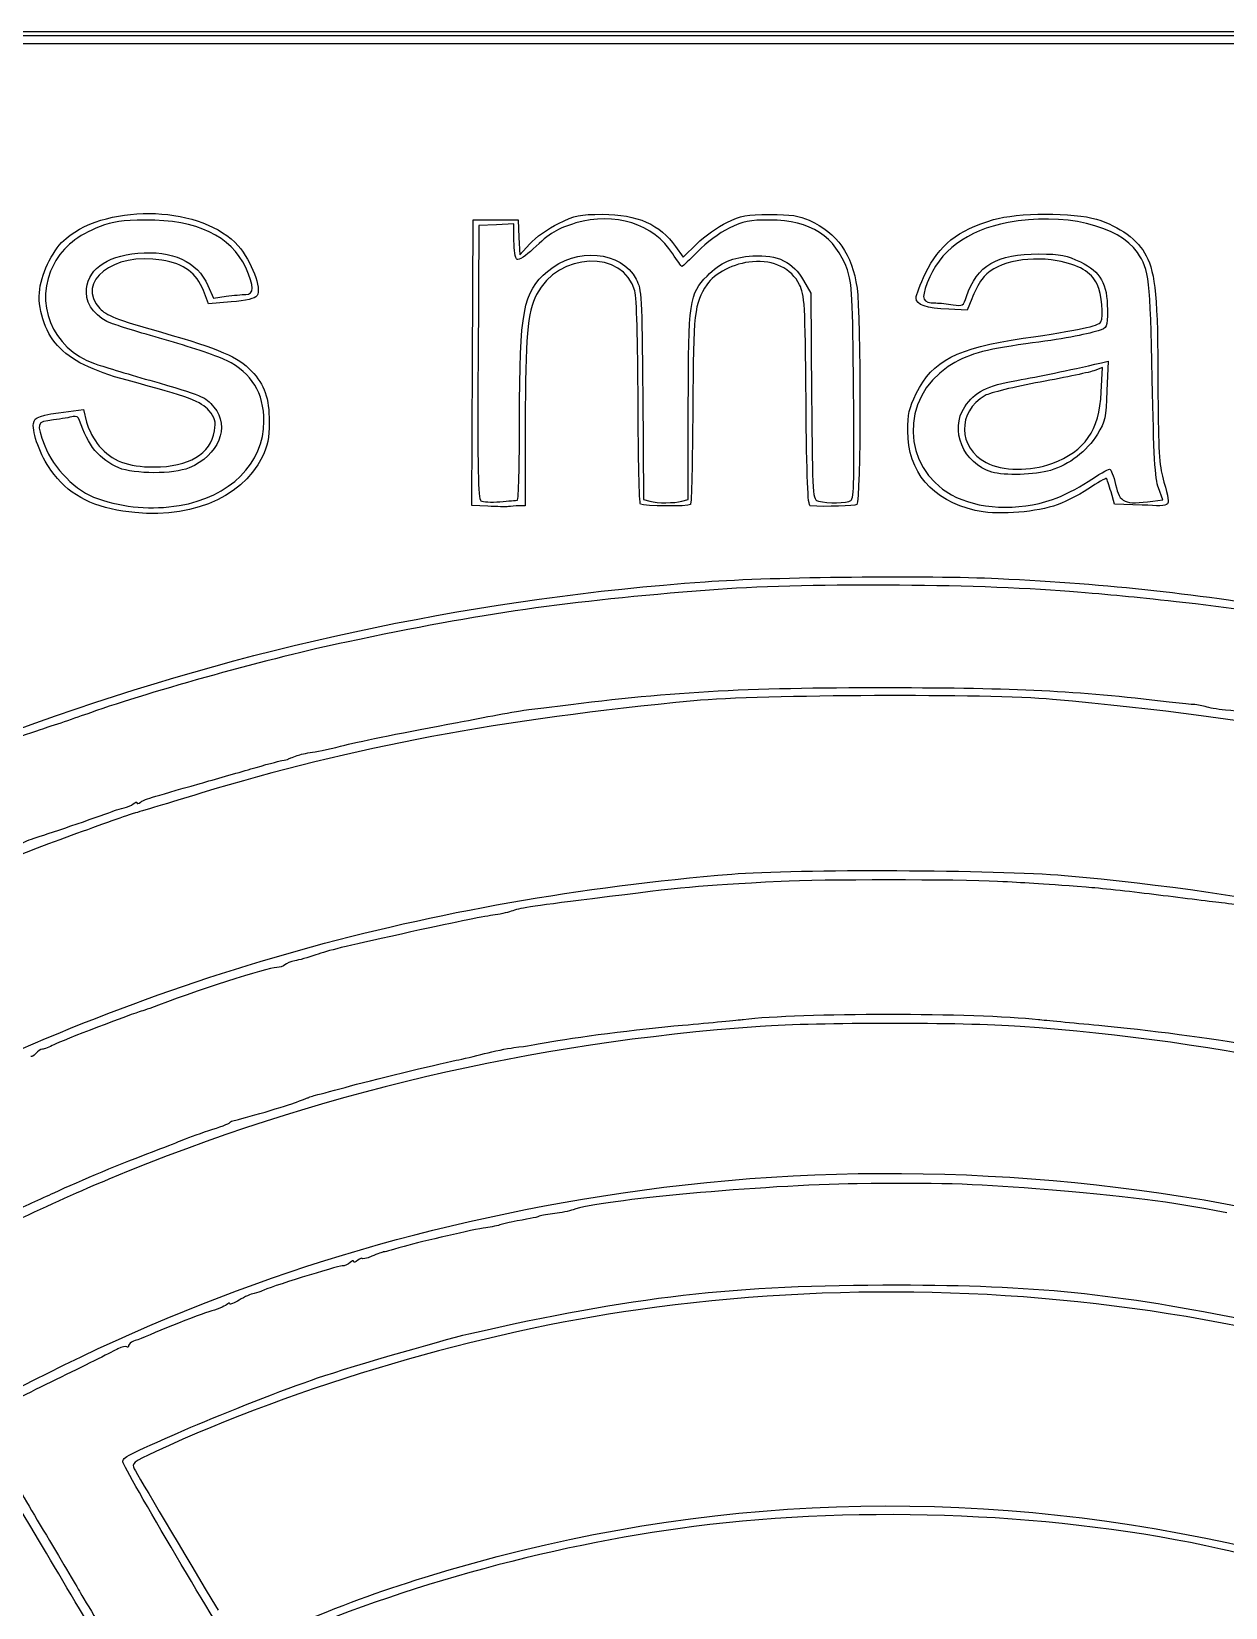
# Model space of a CAD drawing. Extents: x 30.9 to 96.9, y 156.2 to 225.1.
# Drawn here: x 54.7 to 67.55, y 208.09 to 225.06 of the extents above; entities that cross this region are included whole.
import ezdxf

# ---------------------------------------------------------------- set-up
doc = ezdxf.new("R2010")
doc.units = 0
doc.layers.add('Layer_1', color=7, linetype='CONTINUOUS')

msp = doc.modelspace()

# ---------------------------------------------------------------- linework, layer by layer
at = {"layer": 'Layer_1', "color": 3}
for p, q in [((32.344721, 225.064453), (95.400976, 225.064453)), ((63.88461, 225.022209), (96.40918, 225.022209)), ((59.44564, 221.497487), (59.45364, 223.035127)), ((59.45364, 223.035127), (59.69593, 223.035127)), ((59.51416, 222.974607), (59.50616, 221.505647)), ((59.70346, 222.983607), (59.51416, 222.974607)), ((59.69593, 223.035127), (59.93823, 223.035127)), ((59.89275, 222.992607), (59.70346, 222.983607)), ((59.89275, 222.810977), (59.89275, 222.992607)), ((59.93823, 223.035127), (59.94723, 222.847047)), ((59.94723, 222.847047), (59.95623, 222.658967)), ((59.95623, 222.658967), (60.06408, 222.778517)), ((61.63354, 222.748217), (61.71334, 222.632887)), ((61.71334, 222.632887), (61.86267, 222.778527)), ((63.01233, 222.383147), (63.08803, 222.246667)), ((56.60244, 222.132887), (56.54874, 222.273777)), ((56.59787, 222.329737), (56.65787, 222.193847)), ((56.65787, 222.193847), (56.79534, 222.212747)), ((63.08803, 222.246667), (63.09813, 221.134977)), ((56.84671, 222.152787), (56.60244, 222.132887)), ((64.77412, 222.064777), (64.57485, 222.072777)), ((64.82182, 222.186087), (64.77412, 222.064777)), ((59.43764, 219.959847), (59.44564, 221.497487)), ((66.23003, 221.444377), (66.14733, 221.412877)), ((66.21653, 221.178337), (66.23003, 221.444377)), ((66.21854, 221.495757), (66.29024, 221.512157)), ((66.29024, 221.512157), (66.27844, 221.193707)), ((61.27911, 221.150497), (61.28811, 220.024027)), ((61.77056, 220.024607), (61.77056, 221.031667)), ((55.09526, 220.972027), (55.25667, 220.992227)), ((55.25667, 220.992227), (55.29107, 220.855457)), ((60.01494, 220.844287), (60.01475, 219.957187)), ((65.68382, 220.411107), (65.68378, 220.411257)), ((65.03864, 220.319547), (65.0387, 220.319557)), ((59.93048, 220.016497), (59.93036, 220.016447)), ((61.28811, 220.024027), (61.35521, 220.006027)), ((61.70246, 220.006307), (61.77056, 220.024607)), ((65.69254, 220.022787), (65.69249, 220.022837)), ((66.36135, 219.972197), (66.32285, 220.105497)), ((66.77101, 220.006277), (66.88037, 220.021477)), ((66.88037, 220.021477), (66.83337, 220.148417)), ((55.68264, 219.898367), (55.68259, 219.898277)), ((56.28778, 219.959077), (56.28775, 219.958977)), ((59.61207, 219.950847), (59.43764, 219.959847)), ((59.6132, 219.951187), (59.61207, 219.950847)), ((60.01475, 219.957187), (59.94665, 219.955187)), ((64.85964, 219.906227), (64.85959, 219.906177)), ((66.65914, 219.963197), (66.36135, 219.972197))]:
    msp.add_line(p, q, dxfattribs=at)
for points in [[(31.26257, 224.978409), (31.34737, 225.016609), (35.58184, 225.022209), (63.88461, 225.022209)], [(63.87653, 224.932289), (32.99737, 224.932289), (31.37321, 224.929289), (31.27305, 224.879289)], [(96.47845, 224.879289), (96.37985, 224.929689), (94.75629, 224.932289), (63.87653, 224.932289)], [(55.06948, 222.836617), (55.54231, 223.226887), (56.54832, 223.182927), (56.92399, 222.755617)], [(60.37247, 222.996927), (60.55392, 223.086327), (60.59901, 223.095827), (60.84623, 223.095827)], [(61.60226, 222.671387), (61.40155, 222.989367), (60.9732, 223.125217), (60.55935, 223.002147)], [(60.84623, 223.095827), (61.21935, 223.095827), (61.46937, 222.985437), (61.63354, 222.748217)], [(62.18661, 223.009147), (62.34033, 223.083947), (62.39565, 223.094147), (62.64895, 223.094247)], [(62.64895, 223.094247), (62.87583, 223.094337), (62.9655, 223.081047), (63.07297, 223.031647)], [(65.05741, 223.038797), (65.30759, 223.114597), (65.92623, 223.116797), (66.16572, 223.042797)], [(66.60612, 222.684397), (66.41337, 222.976047), (65.79737, 223.118787), (65.21387, 223.006997)], [(55.43593, 222.963717), (55.18861, 222.867117), (55.04382, 222.749887), (54.94087, 222.562947)], [(55.92492, 223.032917), (55.67323, 223.030917), (55.57124, 223.016517), (55.43593, 222.963717)], [(57.00393, 222.521457), (56.84509, 222.863057), (56.4778, 223.037147), (55.92492, 223.032917)], [(60.06408, 222.778517), (60.12338, 222.844217), (60.26218, 222.942547), (60.37247, 222.996927)], [(60.55935, 223.002147), (60.35858, 222.942447), (60.27925, 222.894227), (60.1001, 222.723007)], [(61.86267, 222.778527), (61.94477, 222.858627), (62.09057, 222.962407), (62.18661, 223.009147)], [(62.20973, 222.946147), (62.10674, 222.895647), (61.9608, 222.787267), (61.87291, 222.695947)], [(62.64889, 223.033847), (62.42391, 223.034847), (62.36854, 223.023847), (62.20973, 222.946147)], [(63.48326, 222.496797), (63.35623, 222.857537), (63.08599, 223.031477), (62.64889, 223.033847)], [(63.07297, 223.031647), (63.37492, 222.892727), (63.53449, 222.665937), (63.58722, 222.300767)], [(64.32496, 222.460037), (64.47239, 222.768097), (64.66413, 222.919607), (65.05741, 223.038797)], [(65.21387, 223.006997), (64.76716, 222.921397), (64.47183, 222.701147), (64.3436, 222.357917)], [(66.16572, 223.042797), (66.4156, 222.965497), (66.61529, 222.819097), (66.70164, 222.649847)], [(54.78599, 222.289237), (54.81249, 222.484147), (54.93942, 222.729257), (55.06948, 222.836617)], [(55.8429, 222.676277), (56.21385, 222.710977), (56.4843, 222.586877), (56.59787, 222.329737)], [(56.92399, 222.755617), (57.06567, 222.594437), (57.18004, 222.291047), (57.12614, 222.219387)], [(59.92595, 222.608817), (59.90775, 222.620117), (59.89275, 222.711087), (59.89275, 222.810977)], [(60.1001, 222.723007), (60.0226, 222.648907), (59.9442, 222.597517), (59.92595, 222.608817)], [(61.19387, 222.269657), (61.07369, 222.716577), (60.36966, 222.690677), (60.13532, 222.230757)], [(60.25466, 222.481177), (60.56276, 222.745257), (61.0518, 222.702767), (61.20821, 222.398277)], [(54.94087, 222.562947), (54.71446, 222.151847), (54.91797, 221.648787), (55.37571, 221.488177)], [(56.1006, 222.602357), (55.57902, 222.690257), (55.16686, 222.369147), (55.43279, 222.082037)], [(55.28887, 222.251977), (55.28887, 222.491527), (55.4866, 222.642957), (55.8429, 222.676277)], [(56.54874, 222.273777), (56.47674, 222.462577), (56.34146, 222.561757), (56.1006, 222.602357)], [(61.70315, 222.534787), (61.69515, 222.534787), (61.64975, 222.596287), (61.60226, 222.671387)], [(61.87291, 222.695947), (61.78761, 222.607347), (61.71121, 222.534787), (61.70315, 222.534787)], [(62.4603, 222.585317), (62.2631, 222.568917), (62.05229, 222.461947), (61.97034, 222.336717)], [(61.9717, 222.430897), (62.11967, 222.579057), (62.24332, 222.633197), (62.46692, 222.647717)], [(62.96763, 222.337617), (62.88013, 222.513007), (62.69241, 222.604627), (62.4603, 222.585317)], [(62.46692, 222.647717), (62.72876, 222.664717), (62.90301, 222.580217), (63.01233, 222.383147)], [(64.76685, 222.210577), (64.87691, 222.544517), (65.09509, 222.672887), (65.54561, 222.668767)], [(65.74074, 222.595217), (65.40461, 222.655917), (65.05003, 222.568217), (64.92992, 222.394627)], [(65.54561, 222.668767), (65.78342, 222.666767), (65.84688, 222.654367), (65.99305, 222.582767)], [(66.17211, 222.343917), (66.10991, 222.475127), (65.97697, 222.552577), (65.74074, 222.595217)], [(65.99305, 222.582767), (66.21138, 222.475797), (66.28312, 222.348557), (66.28312, 222.068257)], [(66.76587, 221.321687), (66.74467, 222.403697), (66.73467, 222.489987), (66.60612, 222.684397)], [(66.70164, 222.649847), (66.80228, 222.452597), (66.82533, 222.198147), (66.82743, 221.260877)], [(57.00429, 222.231647), (57.09829, 222.231647), (57.09819, 222.318547), (57.00393, 222.521457)], [(59.95366, 220.874317), (59.95437, 222.064967), (59.98996, 222.254297), (60.25466, 222.481177)], [(61.20821, 222.398277), (61.26731, 222.283227), (61.27101, 222.218767), (61.27911, 221.150497)], [(61.77056, 221.031667), (61.77056, 222.158187), (61.78256, 222.241467), (61.9717, 222.430897)], [(63.55066, 221.188417), (63.54056, 222.210577), (63.53316, 222.355287), (63.48326, 222.496797)], [(64.22359, 222.193557), (64.22359, 222.223657), (64.26919, 222.343547), (64.32496, 222.460037)], [(64.92992, 222.394627), (64.89672, 222.346627), (64.84812, 222.252807), (64.82182, 222.186087)], [(54.97784, 221.681917), (54.83992, 221.834797), (54.75903, 222.090847), (54.78599, 222.289237)], [(55.56988, 221.916457), (55.40245, 221.977357), (55.28887, 222.112997), (55.28887, 222.251977)], [(56.79534, 222.212747), (56.87094, 222.223147), (56.96497, 222.231647), (57.00429, 222.231647)], [(57.12614, 222.219387), (57.10224, 222.187587), (57.01298, 222.166287), (56.84671, 222.152787)], [(60.13532, 222.230757), (60.03882, 222.041347), (60.01518, 221.768957), (60.01494, 220.844287)], [(61.22987, 221.066087), (61.22787, 221.751477), (61.21517, 222.190457), (61.19387, 222.269657)], [(61.97034, 222.336717), (61.83328, 222.127247), (61.8248, 222.052167), (61.81877, 220.996257)], [(63.03803, 221.086567), (63.02903, 222.144527), (63.02433, 222.224007), (62.96763, 222.337617)], [(63.58722, 222.300767), (63.62992, 222.005227), (63.62762, 219.996637), (63.58522, 219.970007)], [(64.3436, 222.357917), (64.2755, 222.175617), (64.2896, 222.142217), (64.4356, 222.140677)], [(64.62143, 222.121677), (64.72634, 222.104277), (64.7332, 222.108477), (64.76685, 222.210577)], [(66.21241, 221.936537), (66.24661, 221.992037), (66.22241, 222.237927), (66.17211, 222.343917)], [(55.43279, 222.082037), (55.50339, 222.005837), (55.6049, 221.966557), (56.09882, 221.824427)], [(64.57485, 222.072777), (64.33328, 222.082777), (64.22359, 222.120477), (64.22359, 222.193557)], [(64.4356, 222.140677), (64.4772, 222.140317), (64.56087, 222.131677), (64.62143, 222.121677)], [(66.28312, 222.068257), (66.28312, 221.873657), (66.2824, 221.872057), (66.18472, 221.841587)], [(56.17593, 221.732227), (55.91293, 221.807927), (55.64021, 221.890867), (55.56988, 221.916457)], [(65.37695, 221.760377), (65.9858, 221.850677), (66.18536, 221.892717), (66.21241, 221.936537)], [(56.09882, 221.824427), (56.73479, 221.641417), (56.91933, 221.562007), (57.06677, 221.407917)], [(56.79682, 221.521607), (56.71832, 221.561707), (56.43894, 221.656487), (56.17593, 221.732227)], [(64.22527, 221.164027), (64.40466, 221.523487), (64.6556, 221.653427), (65.37695, 221.760377)], [(65.40482, 221.699757), (64.95413, 221.639157), (64.76119, 221.582607), (64.56902, 221.454877)], [(66.18472, 221.841587), (66.04103, 221.796787), (65.79908, 221.752787), (65.40482, 221.699757)], [(55.72805, 221.307957), (55.34932, 221.410007), (55.12005, 221.524297), (54.97784, 221.681917)], [(57.20099, 220.866267), (57.19999, 221.172857), (57.07076, 221.381637), (56.79682, 221.521607)], [(55.37571, 221.488177), (55.45291, 221.461077), (55.72048, 221.380057), (55.97035, 221.308087)], [(57.06677, 221.407917), (57.20694, 221.261417), (57.2576, 221.115607), (57.2576, 220.858647)], [(59.50616, 221.505647), (59.50016, 220.351277), (59.50644, 220.031157), (59.53646, 220.010797)], [(64.56902, 221.454877), (64.04975, 221.109737), (64.06805, 220.375427), (64.60342, 220.074387)], [(65.30677, 221.307027), (65.55463, 221.350227), (65.84154, 221.409617), (66.21854, 221.495757)], [(66.14733, 221.412877), (66.10183, 221.395577), (65.83779, 221.339777), (65.56057, 221.288827)], [(56.60777, 220.980907), (56.52377, 221.080927), (56.40019, 221.126857), (55.72805, 221.307957)], [(55.97035, 221.308087), (56.54575, 221.142357), (56.56504, 221.134297), (56.66206, 221.018827)], [(63.52186, 220.013657), (63.55436, 220.034257), (63.55986, 220.257757), (63.55066, 221.188417)], [(64.74673, 221.020817), (64.85811, 221.186317), (64.98432, 221.250817), (65.30677, 221.307027)], [(65.56057, 221.288827), (65.28336, 221.237927), (65.0157, 221.172577), (64.96578, 221.143627)], [(65.68378, 220.411257), (66.04521, 220.546757), (66.19554, 220.763207), (66.21653, 221.178337)], [(66.27844, 221.193707), (66.26774, 220.903417), (66.25864, 220.862227), (66.17576, 220.728027)], [(66.83337, 220.148417), (66.79587, 220.249477), (66.78217, 220.488647), (66.76587, 221.321687)], [(66.82743, 221.260877), (66.82843, 220.640327), (66.83983, 220.415707), (66.87593, 220.275207)], [(56.66206, 221.018827), (56.83988, 220.807217), (56.71316, 220.497957), (56.39395, 220.364337)], [(61.25537, 219.972987), (61.24277, 219.980987), (61.23127, 220.472697), (61.22987, 221.066087)], [(63.08343, 219.954607), (63.05703, 219.956607), (63.04533, 220.248687), (63.03803, 221.086567)], [(63.09813, 221.134977), (63.10823, 220.024557), (63.10833, 220.023257), (63.17383, 220.005657)], [(64.13337, 220.763397), (64.13266, 220.943357), (64.14777, 221.008707), (64.22527, 221.164027)], [(65.0387, 220.319557), (64.731, 220.412957), (64.58066, 220.774037), (64.74673, 221.020817)], [(64.96578, 221.143627), (64.66483, 220.969047), (64.6714, 220.581657), (64.97798, 220.421107)], [(54.90692, 220.338617), (54.7947, 220.496677), (54.70399, 220.739487), (54.71878, 220.842207)], [(54.71878, 220.842207), (54.72918, 220.914607), (54.78218, 220.932907), (55.09526, 220.972027)], [(54.93302, 220.881377), (54.74963, 220.858077), (54.74703, 220.850377), (54.83952, 220.602857)], [(55.14518, 220.916677), (55.11598, 220.908677), (55.02047, 220.892477), (54.93302, 220.881377)], [(55.21588, 220.876577), (55.20478, 220.911477), (55.17878, 220.926177), (55.14518, 220.916677)], [(55.63719, 220.364427), (55.43147, 220.450427), (55.30111, 220.608857), (55.21588, 220.876577)], [(55.29107, 220.855457), (55.30997, 220.780257), (55.37137, 220.664907), (55.42763, 220.599167)], [(56.28775, 219.958977), (56.83204, 220.047377), (57.20314, 220.416087), (57.20099, 220.866267)], [(56.66837, 220.762727), (56.68507, 220.867377), (56.67637, 220.899517), (56.60777, 220.980907)], [(57.2576, 220.858647), (57.2576, 220.681007), (57.242, 220.604907), (57.1804, 220.481087)], [(59.93036, 220.016447), (59.94286, 220.017167), (59.95336, 220.403097), (59.95366, 220.874317)], [(61.81877, 220.996257), (61.81577, 220.441997), (61.80427, 219.979727), (61.79357, 219.968987)], [(56.01754, 220.374107), (56.39062, 220.373387), (56.62889, 220.515467), (56.66837, 220.762727)], [(64.85959, 219.906177), (64.39282, 220.015617), (64.13474, 220.320257), (64.13337, 220.763397)], [(66.17576, 220.728027), (66.06195, 220.543697), (65.8723, 220.396877), (65.67045, 220.336847)], [(54.83952, 220.602857), (54.92922, 220.362597), (55.18275, 220.108437), (55.40693, 220.033877)], [(55.42763, 220.599167), (55.56463, 220.438907), (55.73265, 220.374797), (56.01754, 220.374107)], [(55.68259, 219.898277), (55.32643, 219.951577), (55.08402, 220.089197), (54.90692, 220.338617)], [(56.39395, 220.364337), (56.22974, 220.295637), (55.80177, 220.295637), (55.63719, 220.364427)], [(57.1804, 220.481087), (56.95045, 220.019017), (56.37432, 219.794867), (55.68264, 219.898367)], [(64.97798, 220.421107), (65.15247, 220.329707), (65.45514, 220.325507), (65.68382, 220.411107)], [(65.67045, 220.336847), (65.50716, 220.288247), (65.17192, 220.279147), (65.03864, 220.319547)], [(66.07516, 220.217547), (66.18567, 220.291047), (66.28912, 220.351217), (66.30506, 220.351217)], [(66.30506, 220.351217), (66.32096, 220.351217), (66.35076, 220.276217), (66.37126, 220.184447)], [(65.69249, 220.022837), (65.79239, 220.056437), (65.96464, 220.144027), (66.07516, 220.217547)], [(66.27305, 220.250197), (66.26705, 220.256197), (66.17705, 220.204997), (66.07366, 220.135877)], [(66.32285, 220.105497), (66.30165, 220.178797), (66.27925, 220.243927), (66.27305, 220.250197)], [(66.37126, 220.184447), (66.41536, 219.986977), (66.46706, 219.963937), (66.77101, 220.006277)], [(66.87593, 220.275207), (66.96933, 219.911097), (66.99867, 219.953247), (66.65914, 219.963197)], [(55.40693, 220.033877), (55.70801, 219.933737), (55.98644, 219.910077), (56.28778, 219.959077)], [(59.53646, 220.010797), (59.55746, 219.996497), (59.64957, 219.991797), (59.74118, 220.000197)], [(59.74118, 220.000197), (59.83278, 220.008197), (59.91799, 220.015997), (59.93048, 220.016497)], [(61.35521, 220.006027), (61.44171, 219.982827), (61.61541, 219.982927), (61.70246, 220.006307)], [(63.17383, 220.005657), (63.27063, 219.979657), (63.47575, 219.984357), (63.52186, 220.013657)], [(64.60342, 220.074387), (64.88157, 219.917977), (65.31891, 219.897247), (65.69254, 220.022787)], [(66.07366, 220.135877), (65.97025, 220.066777), (65.80345, 219.984547), (65.70297, 219.953227)], [(59.83306, 219.947187), (59.80806, 219.944187), (59.70914, 219.946187), (59.6132, 219.951187)], [(59.94665, 219.955187), (59.90915, 219.954187), (59.85805, 219.950187), (59.83306, 219.947187)], [(61.79357, 219.968987), (61.77177, 219.947087), (61.29132, 219.950387), (61.25537, 219.972987)], [(63.58522, 219.970007), (63.55832, 219.953307), (63.25333, 219.944007), (63.08343, 219.954607)], [(65.70297, 219.953227), (65.46226, 219.878227), (65.07196, 219.856427), (64.85964, 219.906227)], [(61.95206, 219.138489), (62.6896, 219.191289), (64.36467, 219.209289), (65.10803, 219.172489)], [(65.10803, 219.172489), (66.35066, 219.110889), (67.21891, 219.015299), (68.46379, 218.802949)], [(48.5803, 214.473179), (52.54203, 217.183309), (57.16343, 218.795679), (61.95206, 219.138489)], [(61.99792, 219.048759), (60.4349, 218.924329), (59.58291, 218.802179), (58.09089, 218.488589)], [(65.87467, 219.032659), (64.83814, 219.117459), (62.95912, 219.125359), (61.99792, 219.048759)], [(67.02558, 218.922809), (66.53213, 218.976509), (66.35887, 218.993009), (65.87467, 219.032659)], [(68.41248, 218.725619), (68.30445, 218.758819), (67.55869, 218.864819), (67.02558, 218.922809)], [(58.09089, 218.488589), (57.29213, 218.320709), (55.99221, 217.961779), (55.33476, 217.727589)], [(60.27035, 217.787529), (61.54768, 217.953879), (62.35541, 218.000559), (63.91995, 217.998429)], [(63.91995, 217.998429), (65.32031, 217.996429), (65.92915, 217.965729), (66.94866, 217.845109)], [(61.83091, 217.855149), (59.7536, 217.657589), (58.15607, 217.358289), (56.51959, 216.860049)], [(60.02806, 217.757229), (60.09466, 217.765229), (60.20373, 217.778929), (60.27035, 217.787529)], [(65.69252, 217.871049), (65.02106, 217.932649), (62.53839, 217.922449), (61.83091, 217.855149)], [(71.43691, 216.788979), (69.5152, 217.373459), (67.99572, 217.659689), (65.69252, 217.871049)], [(66.94866, 217.845109), (67.04026, 217.834309), (67.15613, 217.822609), (67.20611, 217.819209)], [(67.20611, 217.819209), (67.25601, 217.816209), (67.31741, 217.804509), (67.3424, 217.794109)], [(67.3424, 217.794109), (67.3674, 217.783709), (67.46279, 217.768309), (67.55441, 217.759809)], [(55.33476, 217.727589), (55.16818, 217.668289), (54.92286, 217.584749), (54.78959, 217.542029)], [(58.07194, 217.377449), (58.26696, 217.426949), (58.71713, 217.517969), (59.28603, 217.622929)], [(59.28603, 217.622929), (59.36093, 217.636729), (59.53135, 217.669329), (59.66461, 217.695329)], [(59.66461, 217.695329), (59.79787, 217.721329), (59.96143, 217.749129), (60.02806, 217.757229)], [(67.55441, 217.759809), (67.87721, 217.730009), (68.02555, 217.708509), (68.1911, 217.667409)], [(54.78959, 217.542029), (54.65633, 217.499329), (54.50641, 217.446729), (54.45643, 217.425129)], [(57.55966, 217.265949), (57.58466, 217.276149), (57.65836, 217.292349), (57.72365, 217.301849)], [(57.72365, 217.301849), (57.78885, 217.310849), (57.94559, 217.345349), (58.07194, 217.377449)], [(56.51483, 216.965619), (56.66475, 217.008119), (56.91008, 217.078509), (57.06, 217.121949)], [(57.06, 217.121949), (57.20992, 217.165349), (57.35984, 217.205649), (57.39316, 217.211349)], [(57.39316, 217.211349), (57.42646, 217.217349), (57.45716, 217.224649), (57.46126, 217.228149)], [(57.46126, 217.228149), (57.46526, 217.232149), (57.47906, 217.237149), (57.49156, 217.240849)], [(57.49156, 217.240849), (57.50406, 217.244849), (57.53466, 217.255649), (57.55966, 217.265949)], [(55.87123, 216.763299), (55.90833, 216.791799), (55.96463, 216.809499), (56.51483, 216.965619)], [(55.79313, 216.746399), (55.81523, 216.764799), (55.83333, 216.769699), (55.83333, 216.757299)], [(56.51959, 216.860049), (56.1842, 216.757939), (55.86279, 216.660979), (55.80536, 216.644599)], [(54.75821, 216.386039), (54.89962, 216.429439), (55.48983, 216.632459), (55.5911, 216.672599)], [(55.80536, 216.644599), (55.74796, 216.628199), (55.44127, 216.519759), (55.1239, 216.403599)], [(55.5911, 216.672599), (55.6161, 216.682599), (55.6627, 216.695699), (55.69473, 216.701799)], [(55.69473, 216.701799), (55.72673, 216.707799), (55.77103, 216.728099), (55.79313, 216.746399)], [(55.83333, 216.757299), (55.83333, 216.744899), (55.85033, 216.747299), (55.87123, 216.763299)], [(55.1239, 216.403599), (52.53052, 215.454379), (50.11332, 214.120269), (47.98596, 212.464019)], [(54.59163, 216.318339), (54.59963, 216.330039), (54.67493, 216.360539), (54.75821, 216.386039)], [(53.25963, 213.479377), (56.06651, 214.906587), (58.96571, 215.716887), (62.23976, 215.989237)], [(62.23976, 215.989237), (62.92863, 216.046537), (65.09457, 216.037237), (65.82144, 215.973837)], [(65.10168, 215.909897), (64.68362, 215.931697), (63.17364, 215.931597), (62.76957, 215.909767)], [(65.82144, 215.973837), (67.93757, 215.789257), (69.804, 215.395067), (71.74991, 214.721757)], [(62.76957, 215.909767), (61.81006, 215.857967), (61.77686, 215.854867), (60.74033, 215.724127)], [(66.05572, 215.847697), (65.51475, 215.886997), (65.40658, 215.893997), (65.10168, 215.909897)], [(66.78261, 215.769097), (66.51609, 215.802597), (66.18899, 215.837997), (66.05572, 215.847697)], [(67.51105, 215.679697), (67.37694, 215.695297), (67.04914, 215.735597), (66.78261, 215.769097)], [(59.862, 215.588597), (59.8204, 215.573697), (59.73178, 215.554297), (59.66514, 215.545397)], [(60.74033, 215.724127), (60.03289, 215.634827), (59.95988, 215.623597), (59.862, 215.588597)], [(68.15619, 215.571577), (67.8269, 215.637677), (67.72454, 215.654877), (67.51105, 215.679697)], [(59.66514, 215.545397), (59.54569, 215.529497), (59.24436, 215.467697), (58.68081, 215.343287)], [(58.68081, 215.343287), (58.04087, 215.202047), (57.90216, 215.168357), (57.75954, 215.119487)], [(57.75954, 215.119487), (57.67764, 215.091387), (57.57539, 215.062187), (57.53239, 215.054387)], [(57.33811, 214.983287), (57.24381, 214.983287), (56.45042, 214.727677), (55.97017, 214.542557)], [(57.42541, 215.011787), (57.40961, 214.996087), (57.37031, 214.983287), (57.33811, 214.983287)], [(57.53239, 215.054387), (57.48939, 215.046387), (57.44129, 215.027487), (57.42541, 215.011787)], [(55.87937, 214.511857), (55.80297, 214.493457), (55.0176, 214.191817), (54.93848, 214.150507)], [(55.97017, 214.542557), (55.93687, 214.529657), (55.89597, 214.515857), (55.87937, 214.511857)], [(61.70964, 214.362157), (62.01781, 214.389757), (62.31084, 214.417457), (62.36081, 214.423757)], [(62.36081, 214.423757), (62.95992, 214.498957), (64.86769, 214.498857), (65.54095, 214.423567)], [(65.34419, 214.348287), (64.72692, 214.391787), (63.15365, 214.391587), (62.54263, 214.347887)], [(65.54095, 214.423567), (65.60755, 214.416567), (65.90061, 214.388067), (66.19213, 214.361367)], [(62.54263, 214.347887), (60.07006, 214.170827), (57.74949, 213.626487), (55.53116, 212.703187)], [(60.24071, 214.175127), (60.52968, 214.230327), (61.22318, 214.318627), (61.70964, 214.362157)], [(77.17131, 209.979107), (73.7699, 212.537197), (69.69884, 214.041127), (65.34419, 214.348287)], [(66.19213, 214.361367), (66.6924, 214.315467), (67.45361, 214.215987), (67.81249, 214.149687)], [(54.74306, 214.057507), (54.72196, 214.032107), (54.69906, 214.017007), (54.69196, 214.024107)], [(54.81546, 214.103907), (54.79666, 214.103817), (54.76406, 214.082907), (54.74306, 214.057507)], [(54.93848, 214.150507), (54.88958, 214.125007), (54.83424, 214.104007), (54.81546, 214.103907)], [(59.27152, 213.983627), (59.33812, 213.997527), (59.47444, 214.029927), (59.5744, 214.055627)], [(59.5744, 214.055627), (59.6743, 214.081327), (59.81745, 214.110327), (59.89241, 214.120127)], [(59.89241, 214.120127), (60.04928, 214.140627), (60.11408, 214.150927), (60.24071, 214.175127)], [(58.07518, 213.691967), (58.35989, 213.769467), (59.03743, 213.934687), (59.27152, 213.983627)], [(57.5498, 213.532367), (57.5972, 213.552067), (57.6462, 213.570967), (57.65872, 213.574367)], [(57.65872, 213.574367), (57.67122, 213.578367), (57.68482, 213.583367), (57.68902, 213.586767)], [(57.68902, 213.586767), (57.69302, 213.589767), (57.71702, 213.597567), (57.74202, 213.603267)], [(57.74202, 213.603267), (57.76702, 213.609267), (57.91693, 213.648867), (58.07518, 213.691967)], [(56.87883, 213.335567), (56.95273, 213.347767), (57.47198, 213.500107), (57.5498, 213.532367)], [(56.3034, 213.117907), (56.3534, 213.140107), (56.48967, 213.188807), (56.60628, 213.226167)], [(56.60628, 213.226167), (56.72288, 213.263467), (56.8251, 213.302267), (56.83343, 213.312267)], [(56.83343, 213.312267), (56.84143, 213.322267), (56.86223, 213.332767), (56.87883, 213.335567)], [(61.04341, 212.552967), (65.96539, 213.287567), (71.16683, 212.101367), (75.34719, 209.290957)], [(56.00054, 212.998577), (56.11714, 213.041977), (56.25343, 213.095677), (56.3034, 213.117907)], [(54.94048, 212.556827), (55.2195, 212.686767), (55.69325, 212.884187), (56.00054, 212.998577)], [(55.53116, 212.703187), (54.94374, 212.458697), (54.09102, 212.054667), (53.61363, 211.794647)], [(54.47103, 212.343187), (54.59597, 212.398587), (54.80722, 212.494767), (54.94048, 212.556827)], [(54.86485, 210.611017), (56.82345, 211.593417), (58.82114, 212.221297), (61.04341, 212.552967)], [(63.58797, 212.653977), (62.57737, 212.639777), (60.81758, 212.478797), (60.52898, 212.374037)], [(65.5112, 212.599277), (64.83886, 212.653977), (64.42558, 212.665677), (63.58797, 212.653977)], [(67.57073, 212.339347), (66.94557, 212.463537), (66.52004, 212.517247), (65.5112, 212.599277)], [(60.52898, 212.374037), (60.48738, 212.358937), (60.39874, 212.340537), (60.33211, 212.333137)], [(59.75666, 212.214137), (59.72336, 212.203137), (59.64838, 212.187637), (59.59008, 212.179737)], [(59.86265, 212.241737), (59.83765, 212.237737), (59.78995, 212.225137), (59.75666, 212.214137)], [(60.16554, 212.303337), (60.12614, 212.289037), (60.04605, 212.272737), (59.86265, 212.241737)], [(60.33211, 212.333137), (60.26551, 212.326137), (60.19051, 212.312337), (60.16554, 212.303337)], [(59.59008, 212.179737), (59.46367, 212.162437), (58.90414, 212.034517), (58.71175, 211.978897)], [(58.25744, 211.847597), (58.25744, 211.858197), (58.23704, 211.849597), (58.21204, 211.829097)], [(58.364, 211.872897), (58.3054, 211.848397), (58.25744, 211.836997), (58.25744, 211.847597)], [(58.48514, 211.918797), (58.47714, 211.918047), (58.42264, 211.897397), (58.364, 211.872897)], [(58.71175, 211.978897), (58.53927, 211.928997), (58.50868, 211.920897), (58.48514, 211.918797)], [(73.39482, 209.001957), (69.7152, 211.086857), (65.45637, 211.890647), (61.23172, 211.297587)], [(58.04334, 211.768397), (57.99094, 211.768397), (57.23604, 211.533627), (57.18236, 211.500637)], [(58.13034, 211.804797), (58.11034, 211.784797), (58.07124, 211.768397), (58.04334, 211.768397)], [(58.16664, 211.816297), (58.16664, 211.829997), (58.15034, 211.825297), (58.13034, 211.804797)], [(58.21204, 211.829097), (58.18704, 211.808297), (58.16664, 211.802497), (58.16664, 211.816297)], [(59.40781, 211.037007), (61.16807, 211.440907), (62.26497, 211.566107), (64.0266, 211.564187)], [(64.0266, 211.564187), (65.50219, 211.562187), (66.34464, 211.476787), (67.85792, 211.173927)], [(56.79624, 211.350237), (56.77544, 211.333237), (56.69024, 211.298737), (56.60694, 211.273737)], [(56.83404, 211.360237), (56.83404, 211.372037), (56.81704, 211.367237), (56.79624, 211.350237)], [(56.93515, 211.401437), (56.87955, 211.367037), (56.83404, 211.348437), (56.83404, 211.360237)], [(57.09416, 211.473037), (57.06236, 211.468037), (56.99076, 211.435837), (56.93515, 211.401437)], [(57.18236, 211.500637), (57.16566, 211.490437), (57.12606, 211.477937), (57.09416, 211.473037)], [(61.23172, 211.297587), (59.54301, 211.060527), (57.56311, 210.478417), (56.03702, 209.770317)], [(56.60694, 211.273737), (56.52374, 211.248637), (56.31922, 211.170967), (56.15263, 211.101067)], [(56.15263, 211.101067), (55.98606, 211.031167), (55.82592, 210.966827), (55.79676, 210.958057)], [(57.71173, 210.539717), (58.00515, 210.644547), (59.11301, 210.969367), (59.40781, 211.037007)], [(55.62596, 210.874357), (55.58246, 210.850757), (55.30841, 210.714497), (55.01689, 210.571587)], [(55.72436, 210.897857), (55.71376, 210.908557), (55.66946, 210.897947), (55.62596, 210.874357)], [(55.74376, 210.910257), (55.74376, 210.892757), (55.73476, 210.887157), (55.72436, 210.897857)], [(55.79676, 210.958057), (55.76766, 210.949057), (55.74376, 210.927757), (55.74376, 210.910257)], [(54.01681, 210.122347), (54.01681, 210.177647), (54.12477, 210.239807), (54.86485, 210.611017)], [(55.01689, 210.571587), (54.72538, 210.428687), (54.40202, 210.267507), (54.29831, 210.213407)], [(56.34882, 210.002997), (56.68404, 210.150047), (57.30034, 210.392757), (57.71173, 210.539717)], [(54.8583, 208.673727), (54.39548, 209.448797), (54.01681, 210.100677), (54.01681, 210.122347)], [(55.68249, 209.657017), (55.68249, 209.708417), (55.71139, 209.723417), (56.34882, 210.002997)], [(56.89284, 207.604727), (56.80754, 207.696627), (55.68249, 209.604337), (55.68249, 209.657017)], [(56.03702, 209.770317), (55.78801, 209.654777), (55.7728, 209.642487), (55.80475, 209.582707)], [(54.50202, 209.491737), (54.50202, 209.474037), (54.64701, 209.218167), (54.82421, 208.923077)], [(55.80475, 209.582707), (55.84315, 209.510807), (56.35503, 208.647807), (56.70747, 208.060707)], [(58.93846, 208.416747), (61.68887, 209.272057), (64.49136, 209.412067), (67.34314, 208.836647)], [(67.50506, 208.719497), (65.79215, 209.105167), (63.65807, 209.196187), (61.83078, 208.961507)], [(61.83078, 208.961507), (60.24415, 208.757727), (58.53586, 208.279617), (57.18348, 207.660827)], [(54.82421, 208.923077), (55.00142, 208.627987), (55.1809, 208.325127), (55.22307, 208.250067)], [(67.34314, 208.836647), (68.65461, 208.572017), (69.93595, 208.143867), (71.1896, 207.551387)], [(56.07407, 206.635187), (55.86822, 206.981307), (55.32113, 207.898647), (54.8583, 208.673727)], [(69.09193, 208.290617), (68.96194, 208.345017), (67.93194, 208.623377), (67.50506, 208.719497)], [(57.44574, 207.866927), (58.07618, 208.129797), (58.40405, 208.250567), (58.93846, 208.416747)], [(55.22307, 208.250067), (55.26527, 208.174967), (55.35622, 208.024877), (55.42525, 207.916457)]]:
    msp.add_open_spline(points, degree=3, dxfattribs=at)

doc.saveas('drawing.dxf')
